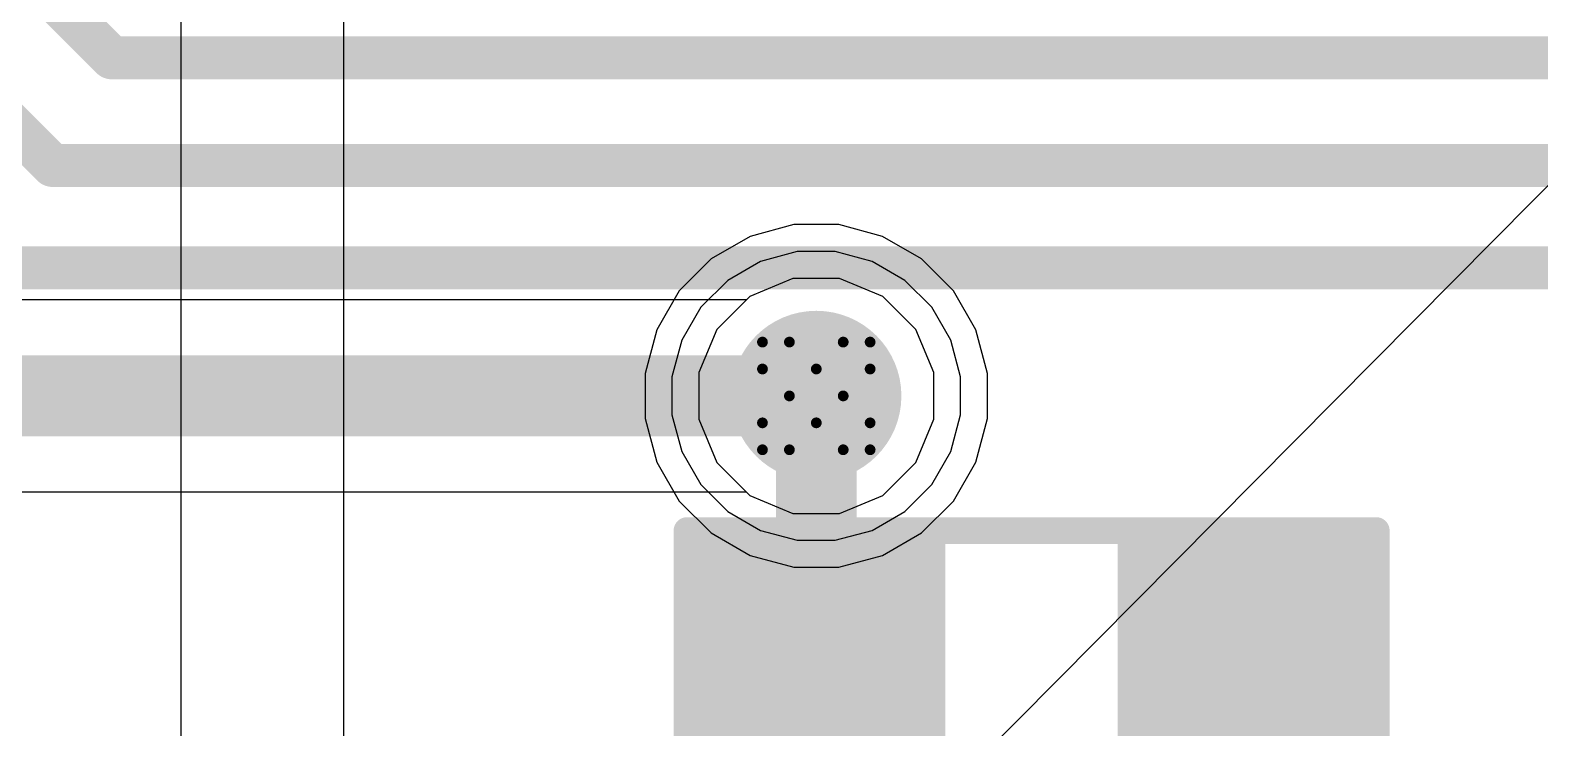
# Model space of a CAD drawing. Header units: inches. Extents: x 0 to 5379, y 0 to 5429.
# Drawn here: x 114.63 to 121.75, y 126.25 to 129.54 of the extents above; entities that cross this region are included whole.
import ezdxf

# ---------------------------------------------------------------- set-up
doc = ezdxf.new("R2010")
doc.units = ezdxf.units.IN
for name, color, linetype in [('Bottom Layer', 5, 'Continuous'), ('Bottom Solder', 6, 'Continuous'), ('Drill Drawing', 1, 'Continuous'), ('GND01', 16, 'Continuous'), ('GND02', 76, 'Continuous'), ('PWR', 156, 'Continuous'), ('SIG 01', 90, 'Continuous'), ('Top Layer', 1, 'Continuous'), ('Top Overlay', 2, 'Continuous'), ('Top Paste', 8, 'Continuous'), ('Top Solder', 216, 'Continuous'), ('Via Holes', 16, 'Continuous')]:
    doc.layers.add(name, color=color, linetype=linetype)

# ---------------------------------------------------------------- blocks, each defined once
blk = doc.blocks.new('R___0805_272')
at = {"layer": 'Top Layer'}
for points in [[(-1.524, 0.635), (-0.508, 0.635), (-0.508, -0.635), (-1.524, -0.635)], [(0.508, 0.635), (1.524, 0.635), (1.524, -0.635), (0.508, -0.635)]]:
    blk.add_hatch(color=1, dxfattribs=at).paths.add_polyline_path(points)
at = {"layer": 'Top Paste'}
for points in [[(-1.524, 0.635), (-0.508, 0.635), (-0.508, -0.635), (-1.524, -0.635)], [(0.508, 0.635), (1.524, 0.635), (1.524, -0.635), (0.508, -0.635)]]:
    blk.add_hatch(color=8, dxfattribs=at).paths.add_polyline_path(points)
at = {"layer": 'Top Solder'}
for points in [[(-1.6256, 0.7366), (-0.4064, 0.7366), (-0.4064, -0.7366), (-1.6256, -0.7366)], [(0.4064, 0.7366), (1.6256, 0.7366), (1.6256, -0.7366), (0.4064, -0.7366)]]:
    blk.add_hatch(color=216, dxfattribs=at).paths.add_polyline_path(points)
at = {"layer": 'Top Overlay'}
for points in [[(-1.6256, 0.7366, 0.127, 0.127, 0), (-1.6256, -0.7366, 0.127, 0.127, 0)], [(1.6256, 0.7366, 0.127, 0.127, 0), (-1.6256, 0.7366, 0.127, 0.127, 0)], [(1.6256, 0.7366, 0.127, 0.127, 0), (1.6256, -0.7366, 0.127, 0.127, 0)], [(1.6256, -0.7366, 0.127, 0.127, 0), (-1.6256, -0.7366, 0.127, 0.127, 0)]]:
    blk.add_lwpolyline(points, format="xyseb", dxfattribs=at)
for points in [[(-1.65735, 0.7366, 0.0635, 0.0635, 1), (-1.59385, 0.7366, 0.0635, 0.0635, 1)], [(-1.65735, 0.7366, 0.0635, 0.0635, 1), (-1.59385, 0.7366, 0.0635, 0.0635, 1)], [(1.59385, 0.7366, 0.0635, 0.0635, 1), (1.65735, 0.7366, 0.0635, 0.0635, 1)], [(1.59385, 0.7366, 0.0635, 0.0635, 1), (1.65735, 0.7366, 0.0635, 0.0635, 1)], [(-1.65735, -0.7366, 0.0635, 0.0635, 1), (-1.59385, -0.7366, 0.0635, 0.0635, 1)], [(-1.65735, -0.7366, 0.0635, 0.0635, 1), (-1.59385, -0.7366, 0.0635, 0.0635, 1)], [(1.59385, -0.7366, 0.0635, 0.0635, 1), (1.65735, -0.7366, 0.0635, 0.0635, 1)], [(1.59385, -0.7366, 0.0635, 0.0635, 1), (1.65735, -0.7366, 0.0635, 0.0635, 1)]]:
    blk.add_lwpolyline(points, format="xyseb", close=True, dxfattribs=at)

msp = doc.modelspace()

# ---------------------------------------------------------------- hatches: boundary and pattern name
at = {"layer": 'Bottom Layer'}
h = msp.add_hatch(color=5, dxfattribs=at)
edge = h.paths.add_edge_path()
edge.add_arc((118.3396, 127.8174), 0.3, 0, 360)
at = {"layer": 'Bottom Solder'}
h = msp.add_hatch(color=6, dxfattribs=at)
edge = h.paths.add_edge_path()
edge.add_arc((118.3396, 127.8174), 0.4016, 0, 360)
at = {"layer": 'GND01'}
h = msp.add_hatch(color=16, dxfattribs=at)
edge = h.paths.add_edge_path()
edge.add_arc((118.3396, 127.8174), 0.3, 0, 360)
at = {"layer": 'GND02'}
h = msp.add_hatch(color=76, dxfattribs=at)
edge = h.paths.add_edge_path()
edge.add_arc((118.3396, 127.8174), 0.3, 0, 360)
at = {"layer": 'PWR'}
h = msp.add_hatch(color=156, dxfattribs=at)
edge = h.paths.add_edge_path()
edge.add_arc((118.3396, 127.8174), 0.3, 0, 360)
at = {"layer": 'SIG 01'}
h = msp.add_hatch(color=90, dxfattribs=at)
edge = h.paths.add_edge_path()
edge.add_arc((118.3396, 127.8174), 0.3, 0, 360)
at = {"layer": 'Top Layer'}
h = msp.add_hatch(color=1, dxfattribs=at)
edge = h.paths.add_edge_path()
edge.add_arc((118.3396, 127.8174), 0.3, 0, 360)
msp.add_hatch(color=1, dxfattribs=at).paths.add_polyline_path([(120.8796, 127.0802), (119.8636, 127.0802), (119.8636, 123.8925), (120.8796, 123.8925)])
at = {"layer": 'Top Solder'}
h = msp.add_hatch(color=216, dxfattribs=at)
edge = h.paths.add_edge_path()
edge.add_arc((118.3396, 127.8174), 0.4016, 0, 360)
at = {"layer": 'Via Holes'}
h = msp.add_hatch(color=7, dxfattribs=at)
edge = h.paths.add_edge_path()
edge.add_arc((118.3396, 127.8174), 0.15, 0, 360)

# ---------------------------------------------------------------- linework, layer by layer
at = {"layer": 'Bottom Layer'}
for p, q in [((115.3412, 129.6988), (115.3412, 121.1494)), ((116.1098, 121.1494), (116.1098, 129.6988)), ((118.0277, 128.5703), (117.8435, 128.464)), ((118.2332, 128.6254), (118.0277, 128.5703)), ((118.446, 128.6254), (118.2332, 128.6254)), ((118.6515, 128.5703), (118.446, 128.6254)), ((118.8357, 128.464), (118.6515, 128.5703)), ((117.8435, 128.464), (117.693, 128.3135)), ((118.9862, 128.3135), (118.8357, 128.464)), ((117.693, 128.3135), (117.5867, 128.1293)), ((119.0925, 128.1293), (118.9862, 128.3135)), ((117.5867, 128.1293), (117.5316, 127.9238)), ((119.1476, 127.9238), (119.0925, 128.1293)), ((117.5316, 127.9238), (117.5316, 127.711)), ((119.1476, 127.711), (119.1476, 127.9238)), ((117.5316, 127.711), (117.5867, 127.5055)), ((119.0925, 127.5055), (119.1476, 127.711)), ((117.5867, 127.5055), (117.693, 127.3213)), ((118.9862, 127.3213), (119.0925, 127.5055)), ((117.693, 127.3213), (117.8435, 127.1709)), ((118.8357, 127.1709), (118.9862, 127.3213)), ((117.8435, 127.1709), (118.0277, 127.0645)), ((118.6515, 127.0645), (118.8357, 127.1709)), ((118.0277, 127.0645), (118.2332, 127.0094)), ((118.2332, 127.0094), (118.446, 127.0094)), ((118.446, 127.0094), (118.6515, 127.0645))]:
    msp.add_line(p, q, dxfattribs=at)
at = {"layer": 'Bottom Solder'}
msp.add_line((6.2448, 12.3193), (5379.2085, 5429.2085), dxfattribs=at)
at = {"layer": 'Drill Drawing'}
for points in [[(118.0856, 127.9444, 0.0508, 0.0508, 0), (118.0856, 128.0714, 0.0508, 0.0508, 0)], [(118.0856, 128.0714, 0.0508, 0.0508, 0), (118.2126, 128.0714, 0.0508, 0.0508, 0)], [(118.2126, 128.0714, 0.0508, 0.0508, 0), (118.3396, 127.9444, 0.0508, 0.0508, 0)], [(118.3396, 127.9444, 0.0508, 0.0508, 0), (118.4666, 128.0714, 0.0508, 0.0508, 0)], [(118.4666, 128.0714, 0.0508, 0.0508, 0), (118.5936, 128.0714, 0.0508, 0.0508, 0)], [(118.5936, 127.9444, 0.0508, 0.0508, 0), (118.5936, 128.0714, 0.0508, 0.0508, 0)], [(118.0856, 127.9444, 0.0508, 0.0508, 0), (118.2126, 127.8174, 0.0508, 0.0508, 0)], [(118.4666, 127.8174, 0.0508, 0.0508, 0), (118.5936, 127.9444, 0.0508, 0.0508, 0)], [(118.0856, 127.6904, 0.0508, 0.0508, 0), (118.2126, 127.8174, 0.0508, 0.0508, 0)], [(118.4666, 127.8174, 0.0508, 0.0508, 0), (118.5936, 127.6904, 0.0508, 0.0508, 0)], [(118.0856, 127.5634, 0.0508, 0.0508, 0), (118.0856, 127.6904, 0.0508, 0.0508, 0)], [(118.2126, 127.5634, 0.0508, 0.0508, 0), (118.3396, 127.6904, 0.0508, 0.0508, 0)], [(118.3396, 127.6904, 0.0508, 0.0508, 0), (118.4666, 127.5634, 0.0508, 0.0508, 0)], [(118.5936, 127.5634, 0.0508, 0.0508, 0), (118.5936, 127.6904, 0.0508, 0.0508, 0)], [(118.0856, 127.5634, 0.0508, 0.0508, 0), (118.2126, 127.5634, 0.0508, 0.0508, 0)], [(118.4666, 127.5634, 0.0508, 0.0508, 0), (118.5936, 127.5634, 0.0508, 0.0508, 0)]]:
    msp.add_lwpolyline(points, format="xyseb", dxfattribs=at)
for points in [[(118.0729, 128.0714, 0.0254, 0.0254, 1), (118.0983, 128.0714, 0.0254, 0.0254, 1)], [(118.0729, 128.0714, 0.0254, 0.0254, 1), (118.0983, 128.0714, 0.0254, 0.0254, 1)], [(118.1999, 128.0714, 0.0254, 0.0254, 1), (118.2253, 128.0714, 0.0254, 0.0254, 1)], [(118.1999, 128.0714, 0.0254, 0.0254, 1), (118.2253, 128.0714, 0.0254, 0.0254, 1)], [(118.4539, 128.0714, 0.0254, 0.0254, 1), (118.4793, 128.0714, 0.0254, 0.0254, 1)], [(118.4539, 128.0714, 0.0254, 0.0254, 1), (118.4793, 128.0714, 0.0254, 0.0254, 1)], [(118.5809, 128.0714, 0.0254, 0.0254, 1), (118.6063, 128.0714, 0.0254, 0.0254, 1)], [(118.5809, 128.0714, 0.0254, 0.0254, 1), (118.6063, 128.0714, 0.0254, 0.0254, 1)], [(118.0729, 127.9444, 0.0254, 0.0254, 1), (118.0983, 127.9444, 0.0254, 0.0254, 1)], [(118.0729, 127.9444, 0.0254, 0.0254, 1), (118.0983, 127.9444, 0.0254, 0.0254, 1)], [(118.3269, 127.9444, 0.0254, 0.0254, 1), (118.3523, 127.9444, 0.0254, 0.0254, 1)], [(118.3269, 127.9444, 0.0254, 0.0254, 1), (118.3523, 127.9444, 0.0254, 0.0254, 1)], [(118.5809, 127.9444, 0.0254, 0.0254, 1), (118.6063, 127.9444, 0.0254, 0.0254, 1)], [(118.5809, 127.9444, 0.0254, 0.0254, 1), (118.6063, 127.9444, 0.0254, 0.0254, 1)], [(118.1999, 127.8174, 0.0254, 0.0254, 1), (118.2253, 127.8174, 0.0254, 0.0254, 1)], [(118.1999, 127.8174, 0.0254, 0.0254, 1), (118.2253, 127.8174, 0.0254, 0.0254, 1)], [(118.4539, 127.8174, 0.0254, 0.0254, 1), (118.4793, 127.8174, 0.0254, 0.0254, 1)], [(118.4539, 127.8174, 0.0254, 0.0254, 1), (118.4793, 127.8174, 0.0254, 0.0254, 1)], [(118.0729, 127.6904, 0.0254, 0.0254, 1), (118.0983, 127.6904, 0.0254, 0.0254, 1)], [(118.0729, 127.6904, 0.0254, 0.0254, 1), (118.0983, 127.6904, 0.0254, 0.0254, 1)], [(118.3269, 127.6904, 0.0254, 0.0254, 1), (118.3523, 127.6904, 0.0254, 0.0254, 1)], [(118.3269, 127.6904, 0.0254, 0.0254, 1), (118.3523, 127.6904, 0.0254, 0.0254, 1)], [(118.5809, 127.6904, 0.0254, 0.0254, 1), (118.6063, 127.6904, 0.0254, 0.0254, 1)], [(118.5809, 127.6904, 0.0254, 0.0254, 1), (118.6063, 127.6904, 0.0254, 0.0254, 1)], [(118.0729, 127.5634, 0.0254, 0.0254, 1), (118.0983, 127.5634, 0.0254, 0.0254, 1)], [(118.0729, 127.5634, 0.0254, 0.0254, 1), (118.0983, 127.5634, 0.0254, 0.0254, 1)], [(118.1999, 127.5634, 0.0254, 0.0254, 1), (118.2253, 127.5634, 0.0254, 0.0254, 1)], [(118.1999, 127.5634, 0.0254, 0.0254, 1), (118.2253, 127.5634, 0.0254, 0.0254, 1)], [(118.4539, 127.5634, 0.0254, 0.0254, 1), (118.4793, 127.5634, 0.0254, 0.0254, 1)], [(118.4539, 127.5634, 0.0254, 0.0254, 1), (118.4793, 127.5634, 0.0254, 0.0254, 1)], [(118.5809, 127.5634, 0.0254, 0.0254, 1), (118.6063, 127.5634, 0.0254, 0.0254, 1)], [(118.5809, 127.5634, 0.0254, 0.0254, 1), (118.6063, 127.5634, 0.0254, 0.0254, 1)]]:
    msp.add_lwpolyline(points, format="xyseb", close=True, dxfattribs=at)
at = {"layer": 'GND01'}
for p, q in [((118.2294, 128.3714), (118.0258, 128.2871)), ((118.4498, 128.3714), (118.2294, 128.3714)), ((118.6534, 128.2871), (118.4498, 128.3714)), ((118.0258, 128.2871), (117.8699, 128.1312)), ((118.8093, 128.1312), (118.6534, 128.2871)), ((117.8699, 128.1312), (117.7856, 127.9276)), ((118.8936, 127.9276), (118.8093, 128.1312)), ((117.7856, 127.9276), (117.7856, 127.7072)), ((118.8936, 127.7072), (118.8936, 127.9276)), ((117.7856, 127.7072), (117.8699, 127.5036)), ((118.8093, 127.5036), (118.8936, 127.7072)), ((117.8699, 127.5036), (118.0258, 127.3478)), ((118.6534, 127.3478), (118.8093, 127.5036)), ((118.0258, 127.3478), (118.2294, 127.2634)), ((118.4498, 127.2634), (118.6534, 127.3478)), ((118.2294, 127.2634), (118.4498, 127.2634))]:
    msp.add_line(p, q, dxfattribs=at)
at = {"layer": 'GND02'}
for p, q in [((118.2294, 128.3714), (118.0258, 128.2871)), ((118.4498, 128.3714), (118.2294, 128.3714)), ((118.6534, 128.2871), (118.4498, 128.3714)), ((118.0258, 128.2871), (117.8699, 128.1312)), ((118.8093, 128.1312), (118.6534, 128.2871)), ((117.8699, 128.1312), (117.7856, 127.9276)), ((118.8936, 127.9276), (118.8093, 128.1312)), ((117.7856, 127.9276), (117.7856, 127.7072)), ((118.8936, 127.7072), (118.8936, 127.9276)), ((117.7856, 127.7072), (117.8699, 127.5036)), ((118.8093, 127.5036), (118.8936, 127.7072)), ((117.8699, 127.5036), (118.0258, 127.3478)), ((118.6534, 127.3478), (118.8093, 127.5036)), ((118.0258, 127.3478), (118.2294, 127.2634)), ((118.4498, 127.2634), (118.6534, 127.3478)), ((118.2294, 127.2634), (118.4498, 127.2634))]:
    msp.add_line(p, q, dxfattribs=at)
at = {"layer": 'PWR'}
for p, q in [((118.2294, 128.3714), (118.0258, 128.2871)), ((118.4498, 128.3714), (118.2294, 128.3714)), ((118.6534, 128.2871), (118.4498, 128.3714)), ((118.0258, 128.2871), (118.0099, 128.2712)), ((118.8093, 128.1312), (118.6534, 128.2871)), ((118.0099, 128.2712), (111.45, 128.2712)), ((118.8936, 127.9276), (118.8093, 128.1312)), ((118.8936, 127.7072), (118.8936, 127.9276)), ((118.8093, 127.5036), (118.8936, 127.7072)), ((118.6534, 127.3478), (118.8093, 127.5036)), ((114.2051, 127.3648), (118.0087, 127.3648)), ((118.0087, 127.3648), (118.0258, 127.3478)), ((118.0258, 127.3478), (118.2294, 127.2634)), ((118.4498, 127.2634), (118.6534, 127.3478)), ((118.2294, 127.2634), (118.4498, 127.2634))]:
    msp.add_line(p, q, dxfattribs=at)
for points in [[(111.1198, 127.818, 0.381, 0.381, 0), (118.339, 127.818, 0.381, 0.381, 0)], [(118.339, 127.818, 0.381, 0.381, 0), (118.3396, 127.8174, 0.381, 0.381, 0)]]:
    msp.add_lwpolyline(points, format="xyseb", dxfattribs=at)
for points in [[(118.2438, 127.818, 0.1905, 0.1905, 1), (118.4343, 127.818, 0.1905, 0.1905, 1)], [(118.2438, 127.818, 0.1905, 0.1905, 1), (118.4343, 127.818, 0.1905, 0.1905, 1)], [(118.2444, 127.8174, 0.1905, 0.1905, 1), (118.4349, 127.8174, 0.1905, 0.1905, 1)]]:
    msp.add_lwpolyline(points, format="xyseb", close=True, dxfattribs=at)
at = {"layer": 'SIG 01'}
for p, q in [((118.2499, 128.4984), (118.0767, 128.452)), ((118.4293, 128.4984), (118.2499, 128.4984)), ((118.6025, 128.452), (118.4293, 128.4984)), ((118.0767, 128.452), (117.9215, 128.3623)), ((118.7577, 128.3623), (118.6025, 128.452)), ((117.9215, 128.3623), (117.7947, 128.2356)), ((118.8845, 128.2356), (118.7577, 128.3623)), ((117.7947, 128.2356), (117.705, 128.0803)), ((118.9742, 128.0803), (118.8845, 128.2356)), ((117.705, 128.0803), (117.6586, 127.9071)), ((119.0206, 127.9071), (118.9742, 128.0803)), ((117.6586, 127.9071), (117.6586, 127.7278)), ((119.0206, 127.7278), (119.0206, 127.9071)), ((117.6586, 127.7278), (117.705, 127.5546)), ((118.9742, 127.5546), (119.0206, 127.7278)), ((117.705, 127.5546), (117.7947, 127.3993)), ((118.8845, 127.3993), (118.9742, 127.5546)), ((117.7947, 127.3993), (117.9215, 127.2725)), ((118.7577, 127.2725), (118.8845, 127.3993)), ((117.9215, 127.2725), (118.0767, 127.1828)), ((118.6025, 127.1828), (118.7577, 127.2725)), ((118.0767, 127.1828), (118.2499, 127.1364)), ((118.4293, 127.1364), (118.6025, 127.1828)), ((118.2499, 127.1364), (118.4293, 127.1364))]:
    msp.add_line(p, q, dxfattribs=at)
at = {"layer": 'Top Layer'}
for points in [[(113.6139, 130.8142, 0.2032, 0.2032, 0), (115.0154, 129.4128, 0.2032, 0.2032, 0)], [(113.8271, 129.8142, 0.2032, 0.2032, 0), (114.7365, 128.9048, 0.2032, 0.2032, 0)], [(115.0154, 129.4128, 0.2032, 0.2032, 0), (142.5897, 129.4128, 0.2032, 0.2032, 0)], [(114.7365, 128.9048, 0.2032, 0.2032, 0), (142.2402, 128.9048, 0.2032, 0.2032, 0)], [(114.2644, 128.4222, 0.2032, 0.2032, 0), (141.8338, 128.4222, 0.2032, 0.2032, 0)], [(118.3396, 126.4452, 0.381, 0.381, 0), (118.3396, 127.8174, 0.381, 0.381, 0)]]:
    msp.add_lwpolyline(points, format="xyseb", dxfattribs=at)
for points in [[(114.9646, 129.4128, 0.1016, 0.1016, 1), (115.0662, 129.4128, 0.1016, 0.1016, 1)], [(114.9646, 129.4128, 0.1016, 0.1016, 1), (115.0662, 129.4128, 0.1016, 0.1016, 1)], [(114.6857, 128.9048, 0.1016, 0.1016, 1), (114.7873, 128.9048, 0.1016, 0.1016, 1)], [(114.6857, 128.9048, 0.1016, 0.1016, 1), (114.7873, 128.9048, 0.1016, 0.1016, 1)], [(118.2444, 127.8174, 0.1905, 0.1905, 1), (118.4349, 127.8174, 0.1905, 0.1905, 1)], [(118.2444, 126.4452, 0.1905, 0.1905, 1), (118.4349, 126.4452, 0.1905, 0.1905, 1)]]:
    msp.add_lwpolyline(points, format="xyseb", close=True, dxfattribs=at)
at = {"layer": 'Top Solder'}
msp.add_line((6.2448, 12.3193), (5379.2085, 5429.2085), dxfattribs=at)

# ---------------------------------------------------------------- block references
at = {"rotation": 180}
msp.add_blockref('R___0805_272', (119.3556, 126.4452), dxfattribs=at)

doc.saveas('drawing.dxf')
